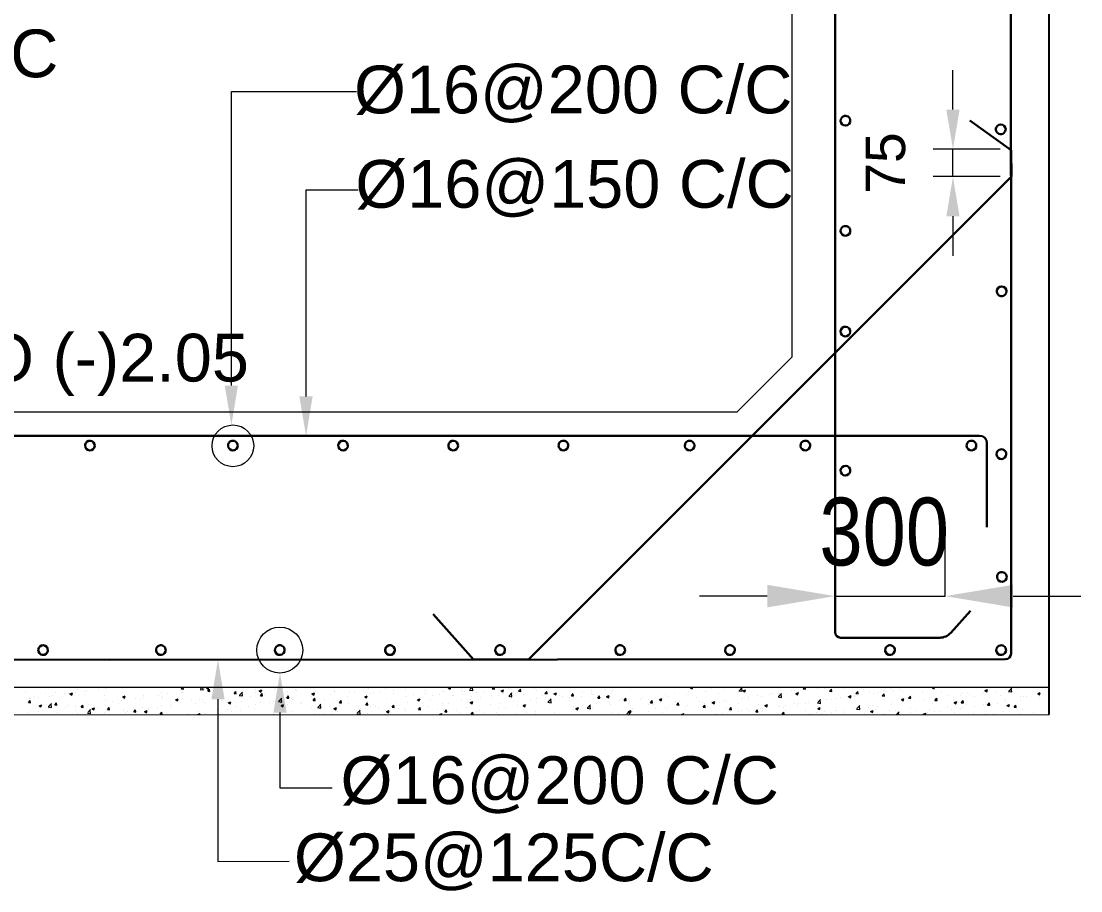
# Model space of a CAD drawing. Extents: x -426260 to 2055400, y -4304674 to -305611.
# Drawn here: x 732351 to 736102, y -1915181 to -1912102 of the extents above; entities that cross this region are included whole.
import ezdxf

# ---------------------------------------------------------------- set-up
doc = ezdxf.new("R2010")
doc.units = 0
doc.header["$LTSCALE"] = 300
doc.header["$MEASUREMENT"] = 0
doc.layers.add('Dim', color=7, linetype='CONTINUOUS', lineweight=9)
doc.layers.add('ROD', color=1, linetype='CONTINUOUS', lineweight=30)
doc.layers.add('LINE', color=7, linetype='CONTINUOUS')
doc.layers.add('TXT', color=7, linetype='CONTINUOUS')
doc.styles.add('Arial', font='arial.ttf')
doc.styles.add('dimText', font='ARIALN.TTF')

msp = doc.modelspace()

# ---------------------------------------------------------------- linework, layer by layer
at = {"layer": 'Dim', "color": 5, "lineweight": 18, "ltscale": 50}
for p, q in [((735649.5, -1912415.1, 0), (735649.5, -1912275.1, 0)), ((735816.1, -1912555.1, 0), (735579.5, -1912555.1, 0)), ((735649.5, -1912652.3, 0), (735649.5, -1912555.1, 0)), ((735816.2, -1912652.3, 0), (735579.5, -1912652.3, 0)), ((735649.5, -1912792.3, 0), (735649.5, -1912932.3, 0))]:
    msp.add_line(p, q, dxfattribs=at)
at = {"layer": 'Dim', "color": 5, "ltscale": 50}
for p, q in [((735232.1, -1914137.4, 0), (735232.1, -1913897.4, 0)), ((735622.1, -1914137.4, 0), (735622.1, -1913897.4, 0)), ((734992.1, -1914137.4, 0), (734752.1, -1914137.4, 0)), ((735232.1, -1914137.4, 0), (735622.1, -1914137.4, 0)), ((735862.1, -1914137.4, 0), (736102.1, -1914137.4, 0))]:
    msp.add_line(p, q, dxfattribs=at)
at = {"layer": 'Dim', "color": 2, "ltscale": 50}
for p, q in [((732549.8, -1914466.5, 0), (732549.8, -1914466.5, 0)), ((732625, -1914469.2, 0), (732625, -1914469.2, 0)), ((732649.5, -1914463.7, 0), (732649.5, -1914463.7, 0)), ((732915.4, -1914470.1, 0), (732915.4, -1914470.1, 0)), ((732917.8, -1914465.6, 0), (732922.7, -1914459.9, 0)), ((732917.8, -1914465.6, 0), (732925.6, -1914466.3, 0)), ((732925.6, -1914466.4, 0), (732924.4, -1914459.9, 0)), ((732982.1, -1914460.9, 0), (732982.1, -1914460.9, 0)), ((732984.1, -1914467.6, 0), (732995.7, -1914469.4, 0)), ((732985.5, -1914466.1, 0), (732991.5, -1914459.9, 0)), ((732995.6, -1914469.3, 0), (732994.5, -1914459.9, 0)), ((732999.3, -1914466, 0), (732999.3, -1914466, 0)), ((733000.7, -1914466.5, 0), (733000.7, -1914466.5, 0)), ((733006.5, -1914462.3, 0), (733012.8, -1914459.9, 0)), ((733006.5, -1914462.3, 0), (733013, -1914466.7, 0)), ((733011.1, -1914473.8, 0), (733017.4, -1914466.3, 0)), ((733012.9, -1914466.7, 0), (733015.2, -1914459.9, 0)), ((733018.8, -1914474.5, 0), (733017.3, -1914466.4, 0)), ((733033.2, -1914462.2, 0), (733033.2, -1914462.2, 0)), ((733182, -1914468.5, 0), (733182, -1914468.5, 0)), ((733183.3, -1914461.6, 0), (733183.3, -1914461.6, 0)), ((733193.3, -1914472.7, 0), (733202.4, -1914469.2, 0)), ((733199.7, -1914477.1, 0), (733202.4, -1914469.2, 0)), ((733246.1, -1914468.6, 0), (733246.1, -1914468.6, 0)), ((733252.7, -1914464.5, 0), (733252.7, -1914464.5, 0)), ((733322.1, -1914467.5, 0), (733322.1, -1914467.5, 0)), ((733326.8, -1914470.3, 0), (733326.8, -1914470.3, 0)), ((733376, -1914463.8, 0), (733376, -1914463.8, 0)), ((733391.5, -1914470.4, 0), (733391.5, -1914470.4, 0)), ((733535, -1914461.9, 0), (733535, -1914461.9, 0)), ((733572.3, -1914461.7, 0), (733572.3, -1914461.7, 0)), ((733578.7, -1914465.8, 0), (733578.7, -1914465.8, 0)), ((733641.7, -1914464.7, 0), (733641.7, -1914464.7, 0)), ((733711.1, -1914467.6, 0), (733711.1, -1914467.6, 0)), ((733751.7, -1914461.1, 0), (733751.7, -1914461.1, 0)), ((733780.5, -1914470.5, 0), (733780.5, -1914470.5, 0)), ((733863, -1914462, 0), (733868.6, -1914459.9, 0)), ((733863, -1914462, 0), (733869.5, -1914466.4, 0)), ((733869.5, -1914466.4, 0), (733871.6, -1914459.9, 0)), ((733910.3, -1914463.8, 0), (733910.3, -1914463.8, 0)), ((733938.1, -1914470, 0), (733949.6, -1914471.8, 0)), ((733939.5, -1914468.5, 0), (733947.8, -1914459.9, 0)), ((733949.6, -1914471.8, 0), (733948.2, -1914459.9, 0)), ((733984.5, -1914461.4, 0), (733984.5, -1914461.4, 0)), ((734018.7, -1914465.7, 0), (734023.6, -1914459.9, 0)), ((734018.7, -1914465.7, 0), (734026.5, -1914466.4, 0)), ((734026.5, -1914466.5, 0), (734025.3, -1914459.9, 0)), ((734045.3, -1914469.3, 0), (734045.3, -1914469.3, 0)), ((734049.9, -1914472.4, 0), (734059, -1914468.9, 0)), ((734056.3, -1914476.8, 0), (734058.9, -1914469, 0)), ((734077.8, -1914465, 0), (734077.8, -1914465, 0)), ((734112, -1914473.9, 0), (734118.2, -1914466.4, 0)), ((734119.7, -1914474.6, 0), (734118.2, -1914466.5, 0)), ((734167.2, -1914463.9, 0), (734167.2, -1914463.9, 0)), ((734175.4, -1914470.7, 0), (734175.4, -1914470.7, 0)), ((734241, -1914462.3, 0), (734241, -1914462.3, 0)), ((734420.6, -1914466.6, 0), (734420.6, -1914466.6, 0)), ((734444.3, -1914470.4, 0), (734444.3, -1914470.4, 0)), ((734506.9, -1914468.7, 0), (734506.9, -1914468.7, 0)), ((734719.6, -1914461.7, 0), (734724.4, -1914459.9, 0)), ((734719.6, -1914461.7, 0), (734726, -1914466.1, 0)), ((734726, -1914466.1, 0), (734728.1, -1914459.9, 0)), ((734796.3, -1914463.9, 0), (734796.3, -1914463.9, 0)), ((734837.7, -1914467.2, 0), (734837.7, -1914467.2, 0)), ((734893.5, -1914471, 0), (734903.6, -1914460.4, 0)), ((734893.9, -1914469.8, 0), (734893.9, -1914469.8, 0)), ((734903.6, -1914474.3, 0), (734902.1, -1914461.9, 0)), ((734906.4, -1914472.2, 0), (734915.5, -1914468.7, 0)), ((734912.8, -1914476.5, 0), (734915.5, -1914468.7, 0)), ((735119.6, -1914465.9, 0), (735124.6, -1914459.9, 0)), ((735119.6, -1914465.8, 0), (735127.4, -1914466.5, 0)), ((735122.4, -1914467.8, 0), (735122.4, -1914467.8, 0)), ((735127.4, -1914466.6, 0), (735126.1, -1914459.9, 0)), ((735170.3, -1914464.4, 0), (735170.3, -1914464.4, 0)), ((735171.6, -1914461.3, 0), (735171.6, -1914461.3, 0)), ((735193.7, -1914462.8, 0), (735193.7, -1914462.8, 0)), ((735212.9, -1914474, 0), (735219.1, -1914466.5, 0)), ((735220.6, -1914474.7, 0), (735219.1, -1914466.6, 0)), ((735263.1, -1914465.7, 0), (735263.1, -1914465.7, 0)), ((735332.5, -1914468.6, 0), (735332.5, -1914468.6, 0)), ((735401.9, -1914471.6, 0), (735401.9, -1914471.6, 0)), ((735429.5, -1914465.8, 0), (735429.5, -1914465.8, 0)), ((735465.2, -1914469.4, 0), (735465.2, -1914469.4, 0)), ((735501.8, -1914462.4, 0), (735501.8, -1914462.4, 0)), ((735576.1, -1914461.5, 0), (735580.2, -1914459.9, 0)), ((735576.1, -1914461.5, 0), (735582.6, -1914465.8, 0)), ((735582.5, -1914465.8, 0), (735584.5, -1914459.9, 0)), ((735762.9, -1914471.9, 0), (735772, -1914468.4, 0)), ((735766.9, -1914469.3, 0), (735766.9, -1914469.3, 0)), ((735769.4, -1914476.2, 0), (735772, -1914468.4, 0)), ((735832.6, -1914460.9, 0), (735832.6, -1914460.9, 0)), ((735840.8, -1914466.7, 0), (735840.8, -1914466.7, 0)), ((735847.4, -1914473.5, 0), (735857.5, -1914462.9, 0)), ((735857.5, -1914476.7, 0), (735856.1, -1914464.4, 0)), ((735873.4, -1914462.4, 0), (735873.4, -1914462.4, 0)), ((735879.1, -1914465.3, 0), (735879.1, -1914465.3, 0)), ((732366.7, -1914478, 0), (732366.7, -1914478, 0)), ((732376.4, -1914514.5, 0), (732382.7, -1914507, 0)), ((732379.4, -1914501.5, 0), (732379.4, -1914501.5, 0)), ((732384.2, -1914515.2, 0), (732382.7, -1914507, 0)), ((732383.9, -1914499.3, 0), (732383.9, -1914499.3, 0)), ((732398.1, -1914492.5, 0), (732398.1, -1914492.5, 0)), ((732411.9, -1914497.2, 0), (732411.9, -1914497.2, 0)), ((732436.1, -1914480.9, 0), (732436.1, -1914480.9, 0)), ((732449.6, -1914491, 0), (732449.6, -1914491, 0)), ((732461.1, -1914490.7, 0), (732461.1, -1914490.7, 0)), ((732473.9, -1914479.5, 0), (732473.9, -1914479.5, 0)), ((732505.5, -1914483.8, 0), (732505.5, -1914483.8, 0)), ((732517.1, -1914481.2, 0), (732517.1, -1914481.2, 0)), ((732523.6, -1914483.4, 0), (732532.7, -1914479.9, 0)), ((732523.6, -1914483.4, 0), (732530.1, -1914487.8, 0)), ((732530, -1914487.8, 0), (732532.7, -1914479.9, 0)), ((732543.2, -1914479.9, 0), (732543.2, -1914479.9, 0)), ((732574.9, -1914486.8, 0), (732574.9, -1914486.8, 0)), ((732575.8, -1914475.6, 0), (732575.8, -1914475.6, 0)), ((732583.8, -1914472.1, 0), (732583.8, -1914472.1, 0)), ((732644.3, -1914489.7, 0), (732644.3, -1914489.7, 0)), ((732647.9, -1914507, 0), (732647.9, -1914507, 0)), ((732705.5, -1914505.3, 0), (732705.5, -1914505.3, 0)), ((732710.4, -1914493.8, 0), (732719.5, -1914490.3, 0)), ((732710.4, -1914493.8, 0), (732716.9, -1914498.2, 0)), ((732713.7, -1914492.6, 0), (732713.7, -1914492.6, 0)), ((732715.4, -1914497.3, 0), (732715.4, -1914497.3, 0)), ((732716.9, -1914498.2, 0), (732719.5, -1914490.3, 0)), ((732754.7, -1914498.9, 0), (732754.7, -1914498.9, 0)), ((732771.8, -1914505, 0), (732771.8, -1914505, 0)), ((732782.2, -1914488.1, 0), (732782.2, -1914488.1, 0)), ((732783.1, -1914495.6, 0), (732783.1, -1914495.6, 0)), ((732836.8, -1914488, 0), (732836.8, -1914488, 0)), ((732847.6, -1914492, 0), (732847.6, -1914492, 0)), ((732847.8, -1914479.8, 0), (732847.8, -1914479.8, 0)), ((732852.5, -1914498.5, 0), (732852.5, -1914498.5, 0)), ((732869.4, -1914483.8, 0), (732869.4, -1914483.8, 0)), ((732897.3, -1914504.2, 0), (732906.4, -1914500.8, 0)), ((732897.3, -1914504.2, 0), (732903.7, -1914508.6, 0)), ((732903.7, -1914508.6, 0), (732906.3, -1914500.8, 0)), ((732918.6, -1914477.3, 0), (732918.6, -1914477.3, 0)), ((732921.9, -1914501.4, 0), (732921.9, -1914501.4, 0)), ((732923.5, -1914479, 0), (732923.5, -1914479, 0)), ((732954.6, -1914507.5, 0), (732954.6, -1914507.5, 0)), ((732980.5, -1914504.2, 0), (732980.5, -1914504.2, 0)), ((732991.3, -1914504.4, 0), (732991.3, -1914504.4, 0)), ((733011.1, -1914473.8, 0), (733018.9, -1914474.5, 0)), ((733030.4, -1914494.5, 0), (733030.4, -1914494.5, 0)), ((733046.2, -1914495.9, 0), (733046.2, -1914495.9, 0)), ((733048.3, -1914507, 0), (733048.3, -1914507, 0)), ((733060.7, -1914507.3, 0), (733060.7, -1914507.3, 0)), ((733104.3, -1914481.9, 0), (733110.6, -1914474.5, 0)), ((733104.3, -1914481.9, 0), (733112.1, -1914482.6, 0)), ((733106.2, -1914481.5, 0), (733106.2, -1914481.5, 0)), ((733112.1, -1914482.7, 0), (733110.6, -1914474.5, 0)), ((733113.7, -1914486.1, 0), (733113.7, -1914486.1, 0)), ((733122.8, -1914489.1, 0), (733134.4, -1914490.9, 0)), ((733124.3, -1914487.6, 0), (733134.4, -1914477, 0)), ((733130.4, -1914496.2, 0), (733130.4, -1914496.2, 0)), ((733134.4, -1914490.9, 0), (733132.9, -1914478.5, 0)), ((733162.9, -1914491.9, 0), (733162.9, -1914491.9, 0)), ((733180.5, -1914477, 0), (733180.5, -1914477, 0)), ((733193.3, -1914472.7, 0), (733199.8, -1914477.1, 0)), ((733197.6, -1914490.1, 0), (733203.8, -1914482.6, 0)), ((733197.6, -1914490.1, 0), (733205.3, -1914490.8, 0)), ((733205.3, -1914490.8, 0), (733203.8, -1914482.7, 0)), ((733212.1, -1914485.4, 0), (733212.1, -1914485.4, 0)), ((733263, -1914509.1, 0), (733273.2, -1914498.5, 0)), ((733273.1, -1914512.4, 0), (733271.7, -1914500, 0)), ((733290.8, -1914498.3, 0), (733297.1, -1914490.8, 0)), ((733290.8, -1914498.3, 0), (733298.6, -1914498.9, 0)), ((733294.3, -1914474.6, 0), (733294.3, -1914474.6, 0)), ((733298.6, -1914499, 0), (733297.1, -1914490.8, 0)), ((733307.5, -1914500.9, 0), (733307.5, -1914500.9, 0)), ((733312.1, -1914502.2, 0), (733312.1, -1914502.2, 0)), ((733378.8, -1914493, 0), (733378.8, -1914493, 0)), ((733380.1, -1914483.1, 0), (733389.2, -1914479.6, 0)), ((733380.1, -1914483.1, 0), (733386.6, -1914487.5, 0)), ((733383.3, -1914487.9, 0), (733383.3, -1914487.9, 0)), ((733384.1, -1914506.4, 0), (733390.3, -1914499, 0)), ((733384.1, -1914506.4, 0), (733391.8, -1914507.1, 0)), ((733386.6, -1914487.5, 0), (733389.2, -1914479.6, 0)), ((733391.8, -1914507.1, 0), (733390.3, -1914499, 0)), ((733423.9, -1914504.3, 0), (733423.9, -1914504.3, 0)), ((733444.5, -1914484.7, 0), (733444.5, -1914484.7, 0)), ((733456.5, -1914500, 0), (733456.5, -1914500, 0)), ((733459.1, -1914474.9, 0), (733459.1, -1914474.9, 0)), ((733460.9, -1914473.3, 0), (733460.9, -1914473.3, 0)), ((733477.3, -1914514.6, 0), (733483.6, -1914507.1, 0)), ((733485, -1914515.3, 0), (733483.5, -1914507.2, 0)), ((733505.7, -1914493.5, 0), (733505.7, -1914493.5, 0)), ((733512, -1914474.9, 0), (733512, -1914474.9, 0)), ((733530.3, -1914476.3, 0), (733530.3, -1914476.3, 0)), ((733567, -1914493.5, 0), (733576.1, -1914490.1, 0)), ((733567, -1914493.5, 0), (733573.4, -1914497.9, 0)), ((733573.4, -1914497.9, 0), (733576, -1914490.1, 0)), ((733577.2, -1914509.1, 0), (733577.2, -1914509.1, 0)), ((733587.8, -1914482.7, 0), (733587.8, -1914482.7, 0)), ((733599.7, -1914479.2, 0), (733599.7, -1914479.2, 0)), ((733620.4, -1914478.4, 0), (733620.4, -1914478.4, 0)), ((733642.8, -1914500.7, 0), (733642.8, -1914500.7, 0)), ((733669.1, -1914482.1, 0), (733669.1, -1914482.1, 0)), ((733669.6, -1914472, 0), (733669.6, -1914472, 0)), ((733710.3, -1914491, 0), (733710.3, -1914491, 0)), ((733738.5, -1914485.1, 0), (733738.5, -1914485.1, 0)), ((733750, -1914508.1, 0), (733750, -1914508.1, 0)), ((733753.8, -1914504, 0), (733762.9, -1914500.5, 0)), ((733753.8, -1914504, 0), (733760.3, -1914508.3, 0)), ((733757, -1914500.4, 0), (733757, -1914500.4, 0)), ((733760.2, -1914508.3, 0), (733762.9, -1914500.5, 0)), ((733777.1, -1914481.8, 0), (733777.1, -1914481.8, 0)), ((733799.3, -1914501.7, 0), (733799.3, -1914501.7, 0)), ((733807.9, -1914488, 0), (733807.9, -1914488, 0)), ((733832.8, -1914487.4, 0), (733832.8, -1914487.4, 0)), ((733842.7, -1914473.5, 0), (733842.7, -1914473.5, 0)), ((733849.9, -1914473.5, 0), (733849.9, -1914473.5, 0)), ((733877.3, -1914490.9, 0), (733877.3, -1914490.9, 0)), ((733881.4, -1914490.8, 0), (733881.4, -1914490.8, 0)), ((733908.7, -1914474.4, 0), (733908.7, -1914474.4, 0)), ((733908.7, -1914507, 0), (733908.7, -1914507, 0)), ((733913.9, -1914486.6, 0), (733913.9, -1914486.6, 0)), ((733919.3, -1914476.4, 0), (733919.3, -1914476.4, 0)), ((733939.8, -1914502.9, 0), (733939.8, -1914502.9, 0)), ((733946.7, -1914493.9, 0), (733946.7, -1914493.9, 0)), ((733963.2, -1914480.1, 0), (733963.2, -1914480.1, 0)), ((733975.4, -1914497.9, 0), (733975.4, -1914497.9, 0)), ((733988.7, -1914479.3, 0), (733988.7, -1914479.3, 0)), ((734015.6, -1914489.9, 0), (734015.6, -1914489.9, 0)), ((734016.1, -1914496.8, 0), (734016.1, -1914496.8, 0)), ((734041.1, -1914489.6, 0), (734041.1, -1914489.6, 0)), ((734049.9, -1914472.4, 0), (734056.3, -1914476.8, 0)), ((734058.1, -1914482.3, 0), (734058.1, -1914482.3, 0)), ((734076.8, -1914491.6, 0), (734088.4, -1914493.4, 0)), ((734078.2, -1914490, 0), (734088.4, -1914479.5, 0)), ((734085.5, -1914499.7, 0), (734085.5, -1914499.7, 0)), ((734088.3, -1914493.3, 0), (734086.9, -1914481, 0)), ((734091.4, -1914476.9, 0), (734091.4, -1914476.9, 0)), ((734108.6, -1914479.8, 0), (734108.6, -1914479.8, 0)), ((734112, -1914473.9, 0), (734119.7, -1914474.6, 0)), ((734127.5, -1914485.2, 0), (734127.5, -1914485.2, 0)), ((734154.9, -1914502.7, 0), (734154.9, -1914502.7, 0)), ((734174.9, -1914499, 0), (734174.9, -1914499, 0)), ((734196.9, -1914488.1, 0), (734196.9, -1914488.1, 0)), ((734205.2, -1914482.1, 0), (734211.5, -1914474.6, 0)), ((734205.2, -1914482.1, 0), (734213, -1914482.7, 0)), ((734207.5, -1914494.7, 0), (734207.5, -1914494.7, 0)), ((734213, -1914482.8, 0), (734211.5, -1914474.6, 0)), ((734217, -1914511.6, 0), (734227.1, -1914501, 0)), ((734224.3, -1914505.6, 0), (734224.3, -1914505.6, 0)), ((734227.1, -1914514.8, 0), (734225.6, -1914502.5, 0)), ((734236.7, -1914482.9, 0), (734245.8, -1914479.4, 0)), ((734236.7, -1914482.9, 0), (734243.1, -1914487.2, 0)), ((734239.4, -1914505.6, 0), (734239.4, -1914505.6, 0)), ((734243.1, -1914487.2, 0), (734245.7, -1914479.4, 0)), ((734256.7, -1914488.2, 0), (734256.7, -1914488.2, 0)), ((734266.3, -1914491.1, 0), (734266.3, -1914491.1, 0)), ((734292.7, -1914496.4, 0), (734292.7, -1914496.4, 0)), ((734293.7, -1914508.5, 0), (734293.7, -1914508.5, 0)), ((734298.5, -1914490.2, 0), (734304.7, -1914482.7, 0)), ((734298.5, -1914490.2, 0), (734306.2, -1914490.9, 0)), ((734306.2, -1914490.9, 0), (734304.7, -1914482.8, 0)), ((734307, -1914495.9, 0), (734307, -1914495.9, 0)), ((734335.7, -1914494, 0), (734335.7, -1914494, 0)), ((734338.8, -1914477.4, 0), (734338.8, -1914477.4, 0)), ((734368.5, -1914483.4, 0), (734368.5, -1914483.4, 0)), ((734371.4, -1914473.1, 0), (734371.4, -1914473.1, 0)), ((734373.7, -1914486.7, 0), (734373.7, -1914486.7, 0)), ((734391.7, -1914498.4, 0), (734398, -1914490.9, 0)), ((734391.7, -1914498.4, 0), (734399.5, -1914499.1, 0)), ((734399.4, -1914499.1, 0), (734397.9, -1914490.9, 0)), ((734405.1, -1914496.9, 0), (734405.1, -1914496.9, 0)), ((734423.5, -1914493.3, 0), (734432.6, -1914489.8, 0)), ((734423.5, -1914493.3, 0), (734430, -1914497.6, 0)), ((734429.9, -1914497.6, 0), (734432.6, -1914489.8, 0)), ((734439.4, -1914478.4, 0), (734439.4, -1914478.4, 0)), ((734468.5, -1914507.1, 0), (734468.5, -1914507.1, 0)), ((734474.5, -1914499.9, 0), (734474.5, -1914499.9, 0)), ((734485, -1914506.5, 0), (734491.2, -1914499.1, 0)), ((734485, -1914506.5, 0), (734492.7, -1914507.2, 0)), ((734492.7, -1914507.3, 0), (734491.2, -1914499.1, 0)), ((734501, -1914502.8, 0), (734501, -1914502.8, 0)), ((734543.9, -1914502.8, 0), (734543.9, -1914502.8, 0)), ((734550.3, -1914496.3, 0), (734550.3, -1914496.3, 0)), ((734572.1, -1914502.8, 0), (734572.1, -1914502.8, 0)), ((734578.2, -1914514.7, 0), (734584.5, -1914507.2, 0)), ((734585.9, -1914515.4, 0), (734584.4, -1914507.3, 0)), ((734610.3, -1914503.7, 0), (734619.4, -1914500.2, 0)), ((734610.3, -1914503.7, 0), (734616.8, -1914508, 0)), ((734613.3, -1914505.7, 0), (734613.3, -1914505.7, 0)), ((734616.8, -1914508, 0), (734619.4, -1914500.2, 0)), ((734632.4, -1914485.5, 0), (734632.4, -1914485.5, 0)), ((734637.7, -1914494.5, 0), (734637.7, -1914494.5, 0)), ((734664.9, -1914481.2, 0), (734664.9, -1914481.2, 0)), ((734666.4, -1914508.9, 0), (734666.4, -1914508.9, 0)), ((734682.6, -1914508.7, 0), (734682.6, -1914508.7, 0)), ((734705.2, -1914484.7, 0), (734705.2, -1914484.7, 0)), ((734714.2, -1914474.7, 0), (734714.2, -1914474.7, 0)), ((734742.2, -1914495.9, 0), (734742.2, -1914495.9, 0)), ((734772, -1914475.6, 0), (734772, -1914475.6, 0)), ((734818, -1914482.9, 0), (734818, -1914482.9, 0)), ((734843.8, -1914504.4, 0), (734843.8, -1914504.4, 0)), ((734892, -1914472.5, 0), (734903.6, -1914474.3, 0)), ((734903.6, -1914500.8, 0), (734903.6, -1914500.8, 0)), ((734906.4, -1914472.2, 0), (734912.9, -1914476.5, 0)), ((734925, -1914498.4, 0), (734925, -1914498.4, 0)), ((734925.9, -1914493.6, 0), (734925.9, -1914493.6, 0)), ((734958.5, -1914489.4, 0), (734958.5, -1914489.4, 0)), ((734970.3, -1914491.6, 0), (734970.3, -1914491.6, 0)), ((735000.8, -1914485.4, 0), (735000.8, -1914485.4, 0)), ((735007.7, -1914482.9, 0), (735007.7, -1914482.9, 0)), ((735030.8, -1914494, 0), (735042.3, -1914495.8, 0)), ((735032.2, -1914492.5, 0), (735042.3, -1914482, 0)), ((735036, -1914483.3, 0), (735036, -1914483.3, 0)), ((735042.3, -1914495.8, 0), (735040.9, -1914483.4, 0)), ((735076.6, -1914472.4, 0), (735076.6, -1914472.4, 0)), ((735089.8, -1914472.1, 0), (735089.8, -1914472.1, 0)), ((735093.2, -1914482.6, 0), (735102.3, -1914479.1, 0)), ((735093.2, -1914482.6, 0), (735099.7, -1914486.9, 0)), ((735099.6, -1914486.9, 0), (735102.3, -1914479.1, 0)), ((735103.5, -1914473.5, 0), (735103.5, -1914473.5, 0)), ((735168.7, -1914507.7, 0), (735168.7, -1914507.7, 0)), ((735170.9, -1914514, 0), (735181.1, -1914503.5, 0)), ((735181, -1914517.3, 0), (735179.6, -1914505, 0)), ((735202.1, -1914504.8, 0), (735202.1, -1914504.8, 0)), ((735212.9, -1914474, 0), (735220.6, -1914474.7, 0)), ((735219.5, -1914501.8, 0), (735219.5, -1914501.8, 0)), ((735234.4, -1914499.3, 0), (735234.4, -1914499.3, 0)), ((735252.1, -1914497.5, 0), (735252.1, -1914497.5, 0)), ((735277.9, -1914491.8, 0), (735277.9, -1914491.8, 0)), ((735280, -1914493, 0), (735289.1, -1914489.5, 0)), ((735280, -1914493, 0), (735286.5, -1914497.3, 0)), ((735286.5, -1914497.3, 0), (735289.1, -1914489.5, 0)), ((735301.3, -1914491, 0), (735301.3, -1914491, 0)), ((735301.9, -1914489.6, 0), (735301.9, -1914489.6, 0)), ((735306.1, -1914482.2, 0), (735312.4, -1914474.7, 0)), ((735306.1, -1914482.2, 0), (735313.9, -1914482.8, 0)), ((735313.8, -1914482.9, 0), (735312.3, -1914474.7, 0)), ((735353.7, -1914478.8, 0), (735353.7, -1914478.8, 0)), ((735368.6, -1914480.4, 0), (735368.6, -1914480.4, 0)), ((735383.4, -1914480.2, 0), (735383.4, -1914480.2, 0)), ((735399.4, -1914490.3, 0), (735405.6, -1914482.9, 0)), ((735399.4, -1914490.3, 0), (735407.1, -1914491, 0)), ((735407.1, -1914491, 0), (735405.6, -1914482.9, 0)), ((735415.9, -1914475.9, 0), (735415.9, -1914475.9, 0)), ((735434.3, -1914472.1, 0), (735434.3, -1914472.1, 0)), ((735466.9, -1914503.4, 0), (735476, -1914499.9, 0)), ((735466.9, -1914503.4, 0), (735473.3, -1914507.8, 0)), ((735471.3, -1914474.5, 0), (735471.3, -1914474.5, 0)), ((735473.3, -1914507.8, 0), (735475.9, -1914499.9, 0)), ((735492.6, -1914498.5, 0), (735498.9, -1914491, 0)), ((735492.6, -1914498.5, 0), (735500.4, -1914499.2, 0)), ((735500.3, -1914499.2, 0), (735498.8, -1914491.1, 0)), ((735500.2, -1914505.6, 0), (735500.2, -1914505.6, 0)), ((735540.7, -1914477.4, 0), (735540.7, -1914477.4, 0)), ((735545.6, -1914505.6, 0), (735545.6, -1914505.6, 0)), ((735567, -1914496.5, 0), (735567, -1914496.5, 0)), ((735585.8, -1914506.6, 0), (735592.1, -1914499.2, 0)), ((735585.8, -1914506.6, 0), (735593.6, -1914507.3, 0)), ((735593.6, -1914507.4, 0), (735592.1, -1914499.2, 0)), ((735594.8, -1914499.1, 0), (735594.8, -1914499.1, 0)), ((735610.1, -1914480.3, 0), (735610.1, -1914480.3, 0)), ((735632.6, -1914488.2, 0), (735632.6, -1914488.2, 0)), ((735651.6, -1914504.3, 0), (735651.6, -1914504.3, 0)), ((735677, -1914488.3, 0), (735677, -1914488.3, 0)), ((735679.1, -1914514.8, 0), (735685.4, -1914507.3, 0)), ((735679.5, -1914483.3, 0), (735679.5, -1914483.3, 0)), ((735686.8, -1914515.5, 0), (735685.3, -1914507.4, 0)), ((735700.2, -1914478.4, 0), (735700.2, -1914478.4, 0)), ((735709.5, -1914484, 0), (735709.5, -1914484, 0)), ((735727.4, -1914491.3, 0), (735727.4, -1914491.3, 0)), ((735748.9, -1914486.2, 0), (735748.9, -1914486.2, 0)), ((735758.7, -1914477.5, 0), (735758.7, -1914477.5, 0)), ((735762.9, -1914471.9, 0), (735769.4, -1914476.2, 0)), ((735803.2, -1914478.3, 0), (735803.2, -1914478.3, 0)), ((735818.3, -1914489.1, 0), (735818.3, -1914489.1, 0)), ((735831, -1914504.2, 0), (735831, -1914504.2, 0)), ((735834.4, -1914506.8, 0), (735834.4, -1914506.8, 0)), ((735846, -1914475, 0), (735857.5, -1914476.8, 0)), ((735887.7, -1914492.1, 0), (735887.7, -1914492.1, 0)), ((735888.4, -1914507.2, 0), (735888.4, -1914507.2, 0)), ((735898.5, -1914494.5, 0), (735898.5, -1914494.5, 0)), ((735910.2, -1914493.8, 0), (735910.2, -1914493.8, 0)), ((735949.8, -1914482.3, 0), (735958.1, -1914479.1, 0)), ((735949.8, -1914482.3, 0), (735956.2, -1914486.6, 0)), ((735956.2, -1914486.7, 0), (735958.1, -1914480.8, 0)), ((735957.1, -1914495, 0), (735957.1, -1914495, 0)), ((732376.4, -1914514.5, 0), (732384.2, -1914515.2, 0)), ((732382.3, -1914542.6, 0), (732382.3, -1914542.6, 0)), ((732414.4, -1914525.4, 0), (732423.5, -1914521.9, 0)), ((732414.4, -1914525.4, 0), (732420.8, -1914529.7, 0)), ((732420.8, -1914529.7, 0), (732423.4, -1914521.9, 0)), ((732426.9, -1914542, 0), (732426.9, -1914542, 0)), ((732446.4, -1914529.7, 0), (732457.9, -1914531.4, 0)), ((732447.8, -1914528.1, 0), (732457.9, -1914517.6, 0)), ((732448, -1914534.2, 0), (732448, -1914534.2, 0)), ((732457.9, -1914531.4, 0), (732456.5, -1914519.1, 0)), ((732469.7, -1914522.6, 0), (732475.9, -1914515.2, 0)), ((732469.7, -1914522.6, 0), (732477.4, -1914523.3, 0)), ((732477.4, -1914523.4, 0), (732475.9, -1914515.2, 0)), ((732509, -1914531.2, 0), (732509, -1914531.2, 0)), ((732515.5, -1914524.5, 0), (732515.5, -1914524.5, 0)), ((732541.6, -1914526.9, 0), (732541.6, -1914526.9, 0)), ((732544.4, -1914544, 0), (732544.4, -1914544, 0)), ((732562.9, -1914530.8, 0), (732569.2, -1914523.3, 0)), ((732562.9, -1914530.8, 0), (732570.7, -1914531.5, 0)), ((732570.6, -1914531.5, 0), (732569.1, -1914523.4, 0)), ((732582.2, -1914515.3, 0), (732582.2, -1914515.3, 0)), ((732586.6, -1914549.7, 0), (732596.7, -1914539.1, 0)), ((732590.8, -1914520.4, 0), (732590.8, -1914520.4, 0)), ((732596.7, -1914552.9, 0), (732595.2, -1914540.6, 0)), ((732601.2, -1914535.8, 0), (732610.3, -1914532.3, 0)), ((732601.2, -1914535.8, 0), (732607.7, -1914540.1, 0)), ((732607.6, -1914540.1, 0), (732610.3, -1914532.3, 0)), ((732620.2, -1914531, 0), (732620.2, -1914531, 0)), ((732656.2, -1914538.9, 0), (732662.4, -1914531.5, 0)), ((732656.2, -1914538.9, 0), (732663.9, -1914539.6, 0)), ((732663.9, -1914539.7, 0), (732662.4, -1914531.5, 0)), ((732672.9, -1914509.6, 0), (732672.9, -1914509.6, 0)), ((732696, -1914518, 0), (732696, -1914518, 0)), ((732713.8, -1914540.6, 0), (732713.8, -1914540.6, 0)), ((732727.2, -1914546.5, 0), (732727.2, -1914546.5, 0)), ((732749.4, -1914547.1, 0), (732755.7, -1914539.6, 0)), ((732757.1, -1914547.8, 0), (732755.6, -1914539.7, 0)), ((732780.6, -1914531.4, 0), (732780.6, -1914531.4, 0)), ((732788, -1914546.2, 0), (732797.1, -1914542.7, 0)), ((732788, -1914546.2, 0), (732794.5, -1914550.5, 0)), ((732794.5, -1914550.5, 0), (732797.1, -1914542.7, 0)), ((732802.6, -1914539.3, 0), (732802.6, -1914539.3, 0)), ((732803, -1914533.5, 0), (732803, -1914533.5, 0)), ((732835.2, -1914535, 0), (732835.2, -1914535, 0)), ((732846.3, -1914523.1, 0), (732846.3, -1914523.1, 0)), ((732878.8, -1914520.5, 0), (732878.8, -1914520.5, 0)), ((732884.4, -1914528.6, 0), (732884.4, -1914528.6, 0)), ((732913.8, -1914513.3, 0), (732913.8, -1914513.3, 0)), ((732966.5, -1914517.7, 0), (732966.5, -1914517.7, 0)), ((732999, -1914513.5, 0), (732999, -1914513.5, 0)), ((733044.6, -1914539.1, 0), (733044.6, -1914539.1, 0)), ((733080.1, -1914540, 0), (733080.1, -1914540, 0)), ((733084.1, -1914514.7, 0), (733093.2, -1914511.2, 0)), ((733084.1, -1914514.7, 0), (733090.6, -1914519, 0)), ((733090.5, -1914519, 0), (733093.2, -1914511.2, 0)), ((733112.1, -1914529.4, 0), (733112.1, -1914529.4, 0)), ((733128.7, -1914543.2, 0), (733128.7, -1914543.2, 0)), ((733130.1, -1914510.2, 0), (733130.1, -1914510.2, 0)), ((733155.9, -1914527, 0), (733155.9, -1914527, 0)), ((733177.9, -1914536.7, 0), (733177.9, -1914536.7, 0)), ((733178.9, -1914520.2, 0), (733178.9, -1914520.2, 0)), ((733199.5, -1914513.2, 0), (733199.5, -1914513.2, 0)), ((733231.7, -1914514, 0), (733231.7, -1914514, 0)), ((733244.5, -1914511.9, 0), (733244.5, -1914511.9, 0)), ((733260.1, -1914525.9, 0), (733260.1, -1914525.9, 0)), ((733261.6, -1914510.6, 0), (733273.1, -1914512.4, 0)), ((733268.8, -1914516.1, 0), (733268.8, -1914516.1, 0)), ((733270.9, -1914525.1, 0), (733280, -1914521.6, 0)), ((733270.9, -1914525.1, 0), (733277.4, -1914529.4, 0)), ((733277.3, -1914529.4, 0), (733280, -1914521.6, 0)), ((733292.6, -1914521.6, 0), (733292.6, -1914521.6, 0)), ((733310.5, -1914545.4, 0), (733310.5, -1914545.4, 0)), ((733338.2, -1914519, 0), (733338.2, -1914519, 0)), ((733341.8, -1914515.1, 0), (733341.8, -1914515.1, 0)), ((733377.2, -1914536.3, 0), (733377.2, -1914536.3, 0)), ((733400.3, -1914532.1, 0), (733411.9, -1914533.9, 0)), ((733401.8, -1914530.6, 0), (733411.9, -1914520.1, 0)), ((733407.6, -1914522, 0), (733407.6, -1914522, 0)), ((733411.9, -1914533.9, 0), (733410.4, -1914521.5, 0)), ((733442.9, -1914528, 0), (733442.9, -1914528, 0)), ((733457.7, -1914535.5, 0), (733466.8, -1914532, 0)), ((733457.7, -1914535.5, 0), (733464.2, -1914539.8, 0)), ((733464.2, -1914539.8, 0), (733466.8, -1914532, 0)), ((733471.5, -1914544.8, 0), (733471.5, -1914544.8, 0)), ((733477, -1914524.9, 0), (733477, -1914524.9, 0)), ((733477.3, -1914514.6, 0), (733485.1, -1914515.3, 0)), ((733510.4, -1914518.2, 0), (733510.4, -1914518.2, 0)), ((733529.6, -1914539.5, 0), (733529.6, -1914539.5, 0)), ((733540.5, -1914552.1, 0), (733550.6, -1914541.6, 0)), ((733546.4, -1914527.8, 0), (733546.4, -1914527.8, 0)), ((733550.6, -1914555.4, 0), (733549.2, -1914543.1, 0)), ((733553.6, -1914534, 0), (733553.6, -1914534, 0)), ((733570.6, -1914522.7, 0), (733576.8, -1914515.3, 0)), ((733570.6, -1914522.7, 0), (733578.3, -1914523.4, 0)), ((733578.3, -1914523.5, 0), (733576.8, -1914515.3, 0)), ((733586.2, -1914529.7, 0), (733586.2, -1914529.7, 0)), ((733605.4, -1914526.5, 0), (733605.4, -1914526.5, 0)), ((733615.8, -1914530.8, 0), (733615.8, -1914530.8, 0)), ((733635.4, -1914523.2, 0), (733635.4, -1914523.2, 0)), ((733641.2, -1914544, 0), (733641.2, -1914544, 0)), ((733644.6, -1914545.9, 0), (733653.7, -1914542.4, 0)), ((733644.6, -1914545.9, 0), (733651, -1914550.3, 0)), ((733651, -1914550.3, 0), (733653.6, -1914542.4, 0)), ((733663.8, -1914530.9, 0), (733670.1, -1914523.4, 0)), ((733663.8, -1914530.9, 0), (733671.6, -1914531.6, 0)), ((733671.5, -1914531.6, 0), (733670, -1914523.5, 0)), ((733681.2, -1914513.4, 0), (733681.2, -1914513.4, 0)), ((733685.2, -1914533.7, 0), (733685.2, -1914533.7, 0)), ((733708.8, -1914534.3, 0), (733708.8, -1914534.3, 0)), ((733712.4, -1914542, 0), (733712.4, -1914542, 0)), ((733717.5, -1914512.4, 0), (733717.5, -1914512.4, 0)), ((733754.6, -1914536.6, 0), (733754.6, -1914536.6, 0)), ((733757, -1914539.1, 0), (733763.3, -1914531.6, 0)), ((733757, -1914539.1, 0), (733764.8, -1914539.7, 0)), ((733764.8, -1914539.8, 0), (733763.3, -1914531.6, 0)), ((733775.5, -1914525.1, 0), (733775.5, -1914525.1, 0)), ((733788.2, -1914529, 0), (733788.2, -1914529, 0)), ((733824, -1914539.6, 0), (733824, -1914539.6, 0)), ((733841.2, -1914516.8, 0), (733841.2, -1914516.8, 0)), ((733847.2, -1914542.1, 0), (733847.2, -1914542.1, 0)), ((733850.3, -1914547.2, 0), (733856.6, -1914539.7, 0)), ((733858, -1914547.9, 0), (733856.5, -1914539.8, 0)), ((733864, -1914516, 0), (733864, -1914516, 0)), ((733879.7, -1914537.8, 0), (733879.7, -1914537.8, 0)), ((733893.4, -1914542.5, 0), (733893.4, -1914542.5, 0)), ((733929, -1914531.3, 0), (733929, -1914531.3, 0)), ((733940.6, -1914514.4, 0), (733949.7, -1914510.9, 0)), ((733940.6, -1914514.4, 0), (733947.1, -1914518.7, 0)), ((733947.1, -1914518.7, 0), (733949.7, -1914510.9, 0)), ((733962.8, -1914545.4, 0), (733962.8, -1914545.4, 0)), ((733973.9, -1914541.2, 0), (733973.9, -1914541.2, 0)), ((734011.1, -1914520.5, 0), (734011.1, -1914520.5, 0)), ((734039.5, -1914532.8, 0), (734039.5, -1914532.8, 0)), ((734043.6, -1914516.3, 0), (734043.6, -1914516.3, 0)), ((734065.3, -1914535.4, 0), (734065.3, -1914535.4, 0)), ((734092.8, -1914509.8, 0), (734092.8, -1914509.8, 0)), ((734107, -1914523.1, 0), (734107, -1914523.1, 0)), ((734127.5, -1914524.8, 0), (734136.6, -1914521.3, 0)), ((734127.5, -1914524.8, 0), (734133.9, -1914529.1, 0)), ((734133.9, -1914529.1, 0), (734136.5, -1914521.3, 0)), ((734141.1, -1914522.4, 0), (734141.1, -1914522.4, 0)), ((734173.3, -1914546, 0), (734173.3, -1914546, 0)), ((734173.8, -1914513.9, 0), (734173.8, -1914513.9, 0)), ((734215.5, -1914513.1, 0), (734227.1, -1914514.9, 0)), ((734216.9, -1914509.4, 0), (734216.9, -1914509.4, 0)), ((734222.5, -1914539.5, 0), (734222.5, -1914539.5, 0)), ((734304.6, -1914528.7, 0), (734304.6, -1914528.7, 0)), ((734305.4, -1914539.2, 0), (734305.4, -1914539.2, 0)), ((734314.3, -1914535.2, 0), (734323.4, -1914531.7, 0)), ((734314.3, -1914535.2, 0), (734320.7, -1914539.6, 0)), ((734320.7, -1914539.6, 0), (734323.3, -1914531.7, 0)), ((734337.2, -1914524.4, 0), (734337.2, -1914524.4, 0)), ((734354.3, -1914534.6, 0), (734365.8, -1914536.4, 0)), ((734355.7, -1914533.1, 0), (734365.8, -1914522.5, 0)), ((734363.1, -1914511.5, 0), (734363.1, -1914511.5, 0)), ((734365.8, -1914536.4, 0), (734364.4, -1914524, 0)), ((734372.1, -1914530, 0), (734372.1, -1914530, 0)), ((734386.4, -1914517.9, 0), (734386.4, -1914517.9, 0)), ((734432.5, -1914514.4, 0), (734432.5, -1914514.4, 0)), ((734437.8, -1914521.7, 0), (734437.8, -1914521.7, 0)), ((734494.5, -1914554.6, 0), (734504.6, -1914544, 0)), ((734501.1, -1914545.6, 0), (734510.2, -1914542.1, 0)), ((734501.1, -1914545.6, 0), (734507.6, -1914550, 0)), ((734501.9, -1914517.3, 0), (734501.9, -1914517.3, 0)), ((734504.5, -1914557.4, 0), (734503.1, -1914545.5, 0)), ((734505.3, -1914511.9, 0), (734505.3, -1914511.9, 0)), ((734507.5, -1914550, 0), (734510.2, -1914542.1, 0)), ((734514.8, -1914534.9, 0), (734514.8, -1914534.9, 0)), ((734570.5, -1914546.1, 0), (734570.5, -1914546.1, 0)), ((734571.3, -1914520.3, 0), (734571.3, -1914520.3, 0)), ((734578.2, -1914514.7, 0), (734586, -1914515.4, 0)), ((734590.6, -1914521.9, 0), (734590.6, -1914521.9, 0)), ((734598.2, -1914536.8, 0), (734598.2, -1914536.8, 0)), ((734630.7, -1914532.5, 0), (734630.7, -1914532.5, 0)), ((734636.1, -1914537.7, 0), (734636.1, -1914537.7, 0)), ((734640.7, -1914523.2, 0), (734640.7, -1914523.2, 0)), ((734671.4, -1914522.8, 0), (734677.7, -1914515.4, 0)), ((734671.4, -1914522.8, 0), (734679.2, -1914523.5, 0)), ((734679.2, -1914523.6, 0), (734677.7, -1914515.4, 0)), ((734680, -1914526, 0), (734680, -1914526, 0)), ((734697.6, -1914537.4, 0), (734697.6, -1914537.4, 0)), ((734703.7, -1914528, 0), (734703.7, -1914528, 0)), ((734710.1, -1914526.1, 0), (734710.1, -1914526.1, 0)), ((734752, -1914511.6, 0), (734752, -1914511.6, 0)), ((734762.1, -1914515.2, 0), (734762.1, -1914515.2, 0)), ((734764.7, -1914531, 0), (734771, -1914523.5, 0)), ((734764.7, -1914531, 0), (734772.5, -1914531.7, 0)), ((734770.4, -1914518.8, 0), (734770.4, -1914518.8, 0)), ((734772.4, -1914531.7, 0), (734770.9, -1914523.6, 0)), ((734773.4, -1914524.4, 0), (734773.4, -1914524.4, 0)), ((734779.5, -1914529.1, 0), (734779.5, -1914529.1, 0)), ((734794.6, -1914510.9, 0), (734794.6, -1914510.9, 0)), ((734797.2, -1914514.1, 0), (734806.3, -1914510.6, 0)), ((734797.2, -1914514.1, 0), (734803.6, -1914518.5, 0)), ((734803.6, -1914518.5, 0), (734806.2, -1914510.6, 0)), ((734821.4, -1914514.5, 0), (734821.4, -1914514.5, 0)), ((734836.1, -1914510.5, 0), (734836.1, -1914510.5, 0)), ((734848.9, -1914532, 0), (734848.9, -1914532, 0)), ((734849.2, -1914511.4, 0), (734849.2, -1914511.4, 0)), ((734857.9, -1914539.2, 0), (734864.2, -1914531.7, 0)), ((734857.9, -1914539.2, 0), (734865.7, -1914539.8, 0)), ((734865.7, -1914539.9, 0), (734864.2, -1914531.7, 0)), ((734890.8, -1914517.5, 0), (734890.8, -1914517.5, 0)), ((734891.7, -1914544.9, 0), (734891.7, -1914544.9, 0)), ((734902, -1914544, 0), (734902, -1914544, 0)), ((734918.3, -1914534.9, 0), (734918.3, -1914534.9, 0)), ((734924.3, -1914540.6, 0), (734924.3, -1914540.6, 0)), ((734951.2, -1914547.3, 0), (734957.4, -1914539.9, 0)), ((734958.9, -1914548, 0), (734957.4, -1914539.9, 0)), ((734960.2, -1914520.4, 0), (734960.2, -1914520.4, 0)), ((734968.8, -1914534.9, 0), (734968.8, -1914534.9, 0)), ((734973.5, -1914534.1, 0), (734973.5, -1914534.1, 0)), ((734974.7, -1914543.9, 0), (734974.7, -1914543.9, 0)), ((734984, -1914524.5, 0), (734993.1, -1914521, 0)), ((734984, -1914524.5, 0), (734990.5, -1914528.9, 0)), ((734987.6, -1914537.9, 0), (734987.6, -1914537.9, 0)), ((734990.4, -1914528.9, 0), (734993.1, -1914521, 0)), ((735029.6, -1914523.3, 0), (735029.6, -1914523.3, 0)), ((735034.4, -1914526.6, 0), (735034.4, -1914526.6, 0)), ((735050.5, -1914530.9, 0), (735050.5, -1914530.9, 0)), ((735055.6, -1914523.3, 0), (735055.6, -1914523.3, 0)), ((735057, -1914540.8, 0), (735057, -1914540.8, 0)), ((735088.2, -1914519, 0), (735088.2, -1914519, 0)), ((735099, -1914526.3, 0), (735099, -1914526.3, 0)), ((735101.9, -1914516.8, 0), (735101.9, -1914516.8, 0)), ((735126.3, -1914517.9, 0), (735126.3, -1914517.9, 0)), ((735126.4, -1914543.7, 0), (735126.4, -1914543.7, 0)), ((735137.4, -1914512.6, 0), (735137.4, -1914512.6, 0)), ((735168.4, -1914529.2, 0), (735168.4, -1914529.2, 0)), ((735169.5, -1914515.5, 0), (735181.1, -1914517.3, 0)), ((735170.8, -1914534.9, 0), (735179.9, -1914531.4, 0)), ((735170.8, -1914534.9, 0), (735177.3, -1914539.3, 0)), ((735177.2, -1914539.3, 0), (735179.9, -1914531.4, 0)), ((735195.8, -1914546.6, 0), (735195.8, -1914546.6, 0)), ((735232.8, -1914542.6, 0), (735232.8, -1914542.6, 0)), ((735237.8, -1914532.1, 0), (735237.8, -1914532.1, 0)), ((735267.1, -1914542.3, 0), (735267.1, -1914542.3, 0)), ((735300.3, -1914532.9, 0), (735300.3, -1914532.9, 0)), ((735307.2, -1914535, 0), (735307.2, -1914535, 0)), ((735308.2, -1914537.1, 0), (735319.8, -1914538.9, 0)), ((735309.7, -1914535.6, 0), (735319.8, -1914525, 0)), ((735319.8, -1914538.8, 0), (735318.3, -1914526.5, 0)), ((735349.2, -1914531.5, 0), (735349.2, -1914531.5, 0)), ((735357.6, -1914545.3, 0), (735366.7, -1914541.8, 0)), ((735357.6, -1914545.3, 0), (735364.1, -1914549.7, 0)), ((735364.1, -1914549.7, 0), (735366.7, -1914541.8, 0)), ((735367, -1914523.7, 0), (735367, -1914523.7, 0)), ((735376.6, -1914538, 0), (735376.6, -1914538, 0)), ((735381.7, -1914527.2, 0), (735381.7, -1914527.2, 0)), ((735424.2, -1914543.4, 0), (735424.2, -1914543.4, 0)), ((735431, -1914520.7, 0), (735431, -1914520.7, 0)), ((735432.7, -1914515.4, 0), (735432.7, -1914515.4, 0)), ((735446, -1914540.9, 0), (735446, -1914540.9, 0)), ((735448.4, -1914557.1, 0), (735458.5, -1914546.5, 0)), ((735500, -1914530.4, 0), (735500, -1914530.4, 0)), ((735513.1, -1914509.9, 0), (735513.1, -1914509.9, 0)), ((735515.4, -1914543.8, 0), (735515.4, -1914543.8, 0)), ((735565.4, -1914539.8, 0), (735565.4, -1914539.8, 0)), ((735575.8, -1914517.3, 0), (735575.8, -1914517.3, 0)), ((735607, -1914545.9, 0), (735607, -1914545.9, 0)), ((735631.1, -1914531.4, 0), (735631.1, -1914531.4, 0)), ((735642.8, -1914539.6, 0), (735642.8, -1914539.6, 0)), ((735653.7, -1914513.8, 0), (735662.8, -1914510.3, 0)), ((735653.7, -1914513.8, 0), (735660.2, -1914518.2, 0)), ((735660.1, -1914518.2, 0), (735662.8, -1914510.3, 0)), ((735675.3, -1914535.3, 0), (735675.3, -1914535.3, 0)), ((735679.1, -1914514.8, 0), (735686.9, -1914515.5, 0)), ((735682.8, -1914532.9, 0), (735682.8, -1914532.9, 0)), ((735698.6, -1914521.7, 0), (735698.6, -1914521.7, 0)), ((735724.5, -1914528.8, 0), (735724.5, -1914528.8, 0)), ((735758.6, -1914519.9, 0), (735758.6, -1914519.9, 0)), ((735765.3, -1914512.5, 0), (735765.3, -1914512.5, 0)), ((735772.3, -1914523, 0), (735778.6, -1914515.5, 0)), ((735772.3, -1914523, 0), (735780.1, -1914523.6, 0)), ((735780.1, -1914523.7, 0), (735778.6, -1914515.5, 0)), ((735806.6, -1914518, 0), (735806.6, -1914518, 0)), ((735839.2, -1914513.7, 0), (735839.2, -1914513.7, 0)), ((735840.5, -1914524.2, 0), (735849.6, -1914520.7, 0)), ((735840.5, -1914524.2, 0), (735847, -1914528.6, 0)), ((735847, -1914528.6, 0), (735849.6, -1914520.7, 0)), ((735865.6, -1914531.1, 0), (735871.8, -1914523.6, 0)), ((735865.6, -1914531.1, 0), (735873.3, -1914531.8, 0)), ((735873.3, -1914531.8, 0), (735871.8, -1914523.7, 0)), ((735896.9, -1914537.7, 0), (735896.9, -1914537.7, 0)), ((732377.7, -1914548.5, 0), (732377.7, -1914548.5, 0)), ((732410.8, -1914547.3, 0), (732410.8, -1914547.3, 0)), ((732468.6, -1914557, 0), (732468.6, -1914557, 0)), ((732480.2, -1914550.3, 0), (732480.2, -1914550.3, 0)), ((732549.6, -1914553.2, 0), (732549.6, -1914553.2, 0)), ((732585.1, -1914551.2, 0), (732596.7, -1914553, 0)), ((732619, -1914556.1, 0), (732619, -1914556.1, 0)), ((732646.3, -1914550.3, 0), (732646.3, -1914550.3, 0)), ((732671.3, -1914556.6, 0), (732671.3, -1914556.6, 0)), ((732720.5, -1914550.1, 0), (732720.5, -1914550.1, 0)), ((732749.4, -1914547.1, 0), (732757.2, -1914547.8, 0)), ((732842.6, -1914555.3, 0), (732848.9, -1914547.8, 0)), ((732842.6, -1914555.3, 0), (732850.4, -1914555.9, 0)), ((732850.4, -1914556, 0), (732848.9, -1914547.8, 0)), ((732912.2, -1914556.6, 0), (732912.2, -1914556.6, 0)), ((732940.9, -1914557.4, 0), (732942.2, -1914555.9, 0)), ((732942.4, -1914557.4, 0), (732942.1, -1914556, 0)), ((732974.9, -1914556.6, 0), (732984, -1914553.1, 0)), ((732974.9, -1914556.6, 0), (732976.1, -1914557.4, 0)), ((732978.9, -1914547.5, 0), (732978.9, -1914547.5, 0)), ((732982.5, -1914557.4, 0), (732983.9, -1914553.1, 0)), ((733004.3, -1914553, 0), (733004.3, -1914553, 0)), ((733096.2, -1914547.4, 0), (733096.2, -1914547.4, 0)), ((733243, -1914555.2, 0), (733243, -1914555.2, 0)), ((733389.7, -1914555.6, 0), (733389.7, -1914555.6, 0)), ((733422.3, -1914551.3, 0), (733422.3, -1914551.3, 0)), ((733453.8, -1914552.5, 0), (733453.8, -1914552.5, 0)), ((733539.1, -1914553.6, 0), (733550.6, -1914555.4, 0)), ((733575.6, -1914552.3, 0), (733575.6, -1914552.3, 0)), ((733636.5, -1914555, 0), (733636.5, -1914555, 0)), ((733765.1, -1914552.9, 0), (733765.1, -1914552.9, 0)), ((733831.4, -1914556.3, 0), (733840.5, -1914552.8, 0)), ((733831.4, -1914556.3, 0), (733833, -1914557.4, 0)), ((733838.9, -1914557.4, 0), (733840.5, -1914552.8, 0)), ((733850.3, -1914547.2, 0), (733858.1, -1914547.9, 0)), ((733907.1, -1914550.3, 0), (733907.1, -1914550.3, 0)), ((733943.5, -1914555.4, 0), (733949.8, -1914547.9, 0)), ((733943.5, -1914555.4, 0), (733951.3, -1914556, 0)), ((733951.3, -1914556.1, 0), (733949.8, -1914547.9, 0)), ((733989.5, -1914548.4, 0), (733989.5, -1914548.4, 0)), ((734032.2, -1914548.4, 0), (734032.2, -1914548.4, 0)), ((734041.9, -1914557.4, 0), (734043, -1914556.1, 0)), ((734043.2, -1914557.4, 0), (734043, -1914556.1, 0)), ((734101.6, -1914551.3, 0), (734101.6, -1914551.3, 0)), ((734140.7, -1914550.2, 0), (734140.7, -1914550.2, 0)), ((734171, -1914554.2, 0), (734171, -1914554.2, 0)), ((734172.2, -1914557.2, 0), (734172.2, -1914557.2, 0)), ((734237.9, -1914548.9, 0), (734237.9, -1914548.9, 0)), ((734240.4, -1914557.1, 0), (734240.4, -1914557.1, 0)), ((734439, -1914547.9, 0), (734439, -1914547.9, 0)), ((734466.8, -1914554.1, 0), (734466.8, -1914554.1, 0)), ((734493, -1914556.1, 0), (734501.3, -1914557.4, 0)), ((734503.7, -1914555.2, 0), (734503.7, -1914555.2, 0)), ((734516.1, -1914547.6, 0), (734516.1, -1914547.6, 0)), ((734621.7, -1914550.4, 0), (734621.7, -1914550.4, 0)), ((734687.9, -1914556, 0), (734697, -1914552.5, 0)), ((734687.9, -1914556, 0), (734690, -1914557.4, 0)), ((734695.4, -1914557.4, 0), (734697, -1914552.5, 0)), ((734809.6, -1914555.7, 0), (734809.6, -1914555.7, 0)), ((734834.5, -1914553.8, 0), (734834.5, -1914553.8, 0)), ((734898.8, -1914556.9, 0), (734898.8, -1914556.9, 0)), ((734951.2, -1914547.3, 0), (734958.9, -1914548, 0)), ((735044.4, -1914555.5, 0), (735050.7, -1914548, 0)), ((735044.4, -1914555.5, 0), (735052.2, -1914556.2, 0)), ((735052.2, -1914556.2, 0), (735050.7, -1914548.1, 0)), ((735142.9, -1914557.4, 0), (735143.9, -1914556.2, 0)), ((735144.1, -1914557.4, 0), (735143.9, -1914556.2, 0)), ((735167.1, -1914550.9, 0), (735167.1, -1914550.9, 0)), ((735185.3, -1914553, 0), (735185.3, -1914553, 0)), ((735217.9, -1914548.7, 0), (735217.9, -1914548.7, 0)), ((735265.2, -1914549.6, 0), (735265.2, -1914549.6, 0)), ((735334.6, -1914552.5, 0), (735334.6, -1914552.5, 0)), ((735348.4, -1914556.4, 0), (735348.4, -1914556.4, 0)), ((735404, -1914555.4, 0), (735404, -1914555.4, 0)), ((735458.2, -1914557.4, 0), (735457.1, -1914548, 0)), ((735498.6, -1914548.9, 0), (735498.6, -1914548.9, 0)), ((735511.4, -1914556.9, 0), (735511.4, -1914556.9, 0)), ((735544.5, -1914555.7, 0), (735553.6, -1914552.2, 0)), ((735544.5, -1914555.7, 0), (735546.9, -1914557.4, 0)), ((735551.8, -1914557.4, 0), (735553.5, -1914552.2, 0)), ((735560.7, -1914550.4, 0), (735560.7, -1914550.4, 0)), ((735584.8, -1914546.8, 0), (735584.8, -1914546.8, 0)), ((735654.2, -1914549.7, 0), (735654.2, -1914549.7, 0)), ((735723.6, -1914552.6, 0), (735723.6, -1914552.6, 0)), ((735763.7, -1914555.8, 0), (735763.7, -1914555.8, 0)), ((735793, -1914555.6, 0), (735793, -1914555.6, 0)), ((735829.4, -1914547.5, 0), (735829.4, -1914547.5, 0)), ((735884, -1914552.3, 0), (735884, -1914552.3, 0)), ((735936.3, -1914547.7, 0), (735936.3, -1914547.7, 0))]:
    msp.add_line(p, q, dxfattribs=at)
at = {"layer": 'Dim', "elevation": 0}
for points in [[(733094.9, -1913391.8), (733094.9, -1912350.9), (733538.3, -1912350.9)], [(733359.3, -1913430.6), (733359.3, -1912699.5), (733543.5, -1912699.5)], [(733047.5, -1914502.5), (733047.5, -1915077.2), (733299.5, -1915076)], [(733267.1, -1914549.6), (733267.1, -1914816.6), (733451.2, -1914816.6)]]:
    msp.add_lwpolyline(points, dxfattribs=at)
at = {"layer": 'Dim'}
for centre, radius in [((733100.3, -1913605.4, 0), 73.9), ((733266.4, -1914328.4, 0), 81.2)]:
    msp.add_circle(centre, radius, dxfattribs=at)
at = {"layer": 'Dim', "color": 5, "ltscale": 50}
for points in [[(735626.1, -1912415.1, 0), (735672.8, -1912415.1, 0), (735649.5, -1912555.1, 0)], [(735626.1, -1912792.3, 0), (735672.8, -1912792.3, 0), (735649.5, -1912652.3, 0)], [(734992.1, -1914097.4, 0), (734992.1, -1914177.4, 0), (735232.1, -1914137.4, 0)], [(735862.1, -1914097.4, 0), (735862.1, -1914177.4, 0), (735622.1, -1914137.4, 0)]]:
    msp.add_solid(points, dxfattribs=at)
at = {"layer": 'Dim'}
for points in [[(733118.2, -1913391.8, 0), (733094.9, -1913531.8, 0), (733071.5, -1913391.8, 0)], [(733382.6, -1913430.6, 0), (733359.3, -1913570.6, 0), (733335.9, -1913430.6, 0)], [(733024.2, -1914502.5, 0), (733047.5, -1914362.5, 0), (733070.9, -1914502.5, 0)], [(733243.7, -1914549.6, 0), (733267.1, -1914409.6, 0), (733290.4, -1914549.6, 0)]]:
    msp.add_solid(points, dxfattribs=at)
at = {"layer": 'LINE', "lineweight": 18}
for p, q in [((735080.6, -1913290, 0), (735080.6, -1904970, 0)), ((734885.6, -1913485, 0), (735080.6, -1913290, 0)), ((730452.8, -1913485, 0), (734885.6, -1913485, 0)), ((734885.6, -1913485, 0), (734885.6, -1913485, 0)), ((729347.8, -1914460, 0), (735990.6, -1914459.5, 0)), ((729347.8, -1914460, 0), (735990.6, -1914460, 0)), ((729347.8, -1914557.5, 0), (735990.6, -1914557, 0))]:
    msp.add_line(p, q, dxfattribs=at)
at = {"layer": 'LINE'}
msp.add_line((735990.6, -1914557, 0), (735990.6, -1904970, 0), dxfattribs=at)
at = {"layer": 'ROD'}
for p, q in [((735232.1, -1914265.1, 0), (735232.1, -1905209.2, 0)), ((735855.2, -1913286.1, 0), (735848.1, -1905209.9, 0)), ((735856.1, -1912559, 0), (735709.7, -1912453.7, 0)), ((735856.3, -1912652.3, 0), (735856.1, -1912559, 0)), ((734147, -1914361.6, 0), (735854.7, -1912653.9, 0)), ((735734.9, -1912773.7, 0), (735856.3, -1912652.3, 0)), ((735856.3, -1912652.3, 0), (735856.3, -1912652.3, 0)), ((735855.2, -1913286.1, 0), (735855.2, -1914341.1, 0)), ((732663.5, -1913569.5, 0), (729581.7, -1913569.5, 0)), ((732663.5, -1913569.5, 0), (735743.9, -1913569.5, 0)), ((735769.9, -1913595.5, 0), (735769.9, -1913893.5, 0)), ((733952, -1914361.6, 0), (733808.9, -1914201.3, 0)), ((735711.6, -1914189, 0), (735641.5, -1914267.3, 0)), ((735602.8, -1914284.6, 0), (735251.6, -1914284.6, 0)), ((732663.5, -1914362.5, 0), (729532.7, -1914360.6, 0)), ((735835.7, -1914360.6, 0), (732663.5, -1914362.5, 0)), ((734147, -1914361.6, 0), (733952, -1914361.6, 0))]:
    msp.add_line(p, q, dxfattribs=at)
for centre, radius, start, end in [((735268.9, -1912454.2, 0), 17.2, 341.5651, 161.5651), ((735268.9, -1912454.2, 0), 17.2, 161.5651, 341.5651), ((735818.9, -1912484.4, 0), 17.2, 157.4666, 337.4666), ((735818.9, -1912484.4, 0), 17.2, 337.4666, 157.4666), ((735268.9, -1912844.2, 0), 17.2, 161.5651, 341.5651), ((735268.9, -1912844.2, 0), 17.2, 341.5651, 161.5651), ((735821.7, -1913058.1, 0), 17.2, 337.4666, 157.4666), ((735821.7, -1913058.1, 0), 17.2, 157.4666, 337.4666), ((735268.9, -1913200.9, 0), 17.2, 18.4349, 198.4349), ((735268.9, -1913200.9, 0), 17.2, 198.4349, 18.4349), ((735743.9, -1913595.5, 0), 26, 0, 90), ((732594.3, -1913604.4, 0), 17.2, 18.4349, 198.4349), ((732594.3, -1913604.4, 0), 17.2, 198.4349, 18.4349), ((733100.3, -1913604.4, 0), 17.2, 161.5651, 341.5651), ((733100.3, -1913604.4, 0), 17.2, 341.5651, 161.5651), ((733490.3, -1913604.4, 0), 17.2, 18.4349, 198.4349), ((733490.3, -1913604.4, 0), 17.2, 198.4349, 18.4349), ((733880.3, -1913604.4, 0), 17.2, 18.4349, 198.4349), ((733880.3, -1913604.4, 0), 17.2, 198.4349, 18.4349), ((734270.3, -1913604.4, 0), 17.2, 161.5651, 341.5651), ((734270.3, -1913604.4, 0), 17.2, 341.5651, 161.5651), ((734717.3, -1913604.4, 0), 17.2, 161.5651, 341.5651), ((734717.3, -1913604.4, 0), 17.2, 341.5651, 161.5651), ((735126.9, -1913604.4, 0), 17.2, 161.5651, 341.5651), ((735126.9, -1913604.4, 0), 17.2, 341.5651, 161.5651), ((735715, -1913604.4, 0), 17.2, 161.5651, 341.5651), ((735715, -1913604.4, 0), 17.2, 341.5651, 161.5651), ((735820.8, -1913634.8, 0), 17.2, 161.5651, 341.5651), ((735820.8, -1913634.8, 0), 17.2, 341.5651, 161.5651), ((735268.9, -1913693.2, 0), 17.2, 18.4349, 198.4349), ((735268.9, -1913693.2, 0), 17.2, 198.4349, 18.4349), ((735822.6, -1914069.5, 0), 17.2, 341.5651, 161.5651), ((735822.6, -1914069.5, 0), 17.2, 161.5651, 341.5651), ((735251.6, -1914265.1, 0), 19.5, 180, 270), ((735602.8, -1914232.6, 0), 52, 270, 318.1554), ((732428.2, -1914328.4, 0), 17.2, 18.4349, 198.4349), ((732845.4, -1914328.4, 0), 17.2, 341.5651, 161.5651), ((733266.4, -1914328.4, 0), 17.2, 341.5651, 161.5651), ((733656.4, -1914328.4, 0), 17.2, 18.4349, 198.4349), ((733656.4, -1914328.4, 0), 17.2, 341.5651, 161.5651), ((734046.4, -1914328.4, 0), 17.2, 341.5651, 161.5651), ((734471.4, -1914328.4, 0), 17.2, 341.5651, 161.5651), ((734860.2, -1914328.4, 0), 17.2, 341.5651, 161.5651), ((735426.5, -1914328.4, 0), 17.2, 341.5651, 161.5651), ((735426.5, -1914328.4, 0), 17.2, 341.5651, 161.5651), ((735426.7, -1914328.4, 0), 17.2, 341.5651, 161.5651), ((735820.1, -1914328.5, 0), 17.2, 341.5651, 161.5651), ((732428.2, -1914328.4, 0), 17.2, 198.4349, 18.4349), ((732845.4, -1914328.4, 0), 17.2, 161.5651, 341.5651), ((733266.4, -1914328.4, 0), 17.2, 161.5651, 341.5651), ((733656.4, -1914328.4, 0), 17.2, 161.5651, 341.5651), ((733656.4, -1914328.4, 0), 17.2, 198.4349, 18.4349), ((734046.4, -1914328.4, 0), 17.2, 161.5651, 341.5651), ((734471.4, -1914328.4, 0), 17.2, 161.5651, 341.5651), ((734860.2, -1914328.4, 0), 17.2, 161.5651, 341.5651), ((735426.5, -1914328.4, 0), 17.2, 161.5651, 341.5651), ((735426.5, -1914328.4, 0), 17.2, 161.5651, 341.5651), ((735426.7, -1914328.4, 0), 17.2, 161.5651, 341.5651), ((735820.1, -1914328.5, 0), 17.2, 161.5651, 341.5651), ((735835.7, -1914341.1, 0), 19.5, 270, 0)]:
    msp.add_arc(centre, radius, start, end, dxfattribs=at)

# ---------------------------------------------------------------- texts
at = {"layer": 'Dim', "color": 7, "lineweight": 18, "ltscale": 50, "insert": (735411.2, -1912604.1, 0), "char_height": 140, "attachment_point": 5, "rotation": 90, "style": 'Arial'}
msp.add_mtext('\\A1;75', dxfattribs=at)
at = {"layer": 'Dim', "color": 7, "ltscale": 50, "insert": (735406.1, -1913910.5, 0), "char_height": 240, "attachment_point": 5, "style": 'dimText'}
msp.add_mtext('\\A1;300', dxfattribs=at)
at = {"layer": 'TXT', "color": 0, "style": 'Arial'}
for s, p in [('%%C12@300C/C', (730996.3, -1912300.5, 0)), ('%%C16@200 C/C', (733529.1, -1912428.2, 0)), ('%%C16@150 C/C', (733533.9, -1912762.3, 0)), ('%%C16@200 C/C', (733481.5, -1914873.4, 0)), ('%%C25@125C/C', (733316.5, -1915146.7, 0))]:
    msp.add_text(s, height=169, dxfattribs=at).set_placement(p)
at = {"layer": 'TXT', "color": 6, "style": 'Arial'}
msp.add_text('(-)1.65 TO (-)2.05', height=169, dxfattribs=at).set_placement((731307.6, -1913377.6, 0))

doc.saveas('drawing.dxf')
